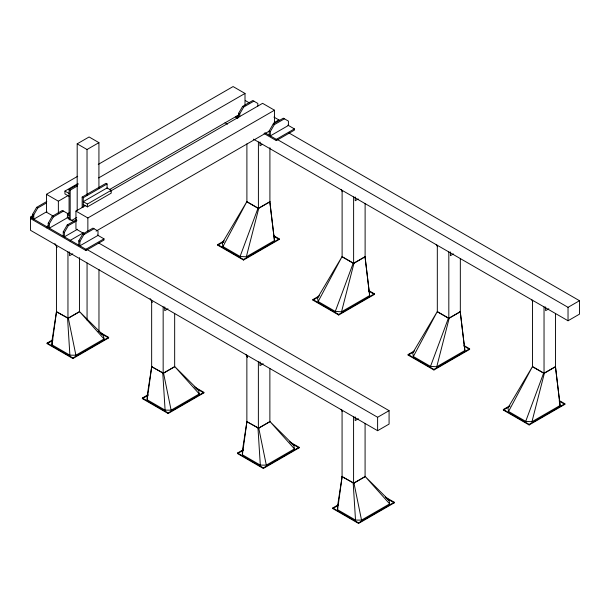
<?xml version="1.0" encoding="UTF-8"?>
<svg xmlns="http://www.w3.org/2000/svg" width="610" height="610" viewBox="0 0 610 610"><rect width="100%" height="100%" fill="white"/><g stroke="black" fill="none" stroke-linecap="round" stroke-linejoin="round"><path stroke-width="0.91" d="M51.964 344.825L56.532 311.405L51.903 341.348L51.964 344.825L69.891 355.173L75.899 355.211L104.028 338.969L103.418 335.363L79.331 311.39L104.028 338.969M147.17 399.794L151.745 366.374L147.109 396.317L147.17 399.794L165.096 410.141L171.113 410.179L199.241 393.938L198.631 390.331L174.544 366.358L199.241 393.938M242.383 454.763L246.951 421.342L242.322 451.286L242.383 454.763L260.31 465.11L266.318 465.148L294.455 448.907L293.837 445.3L269.75 421.327L294.455 448.907M337.589 509.731L342.164 476.311L337.528 506.254L337.589 509.731L355.516 520.078L361.532 520.116L389.66 503.875L389.05 500.269L364.963 476.296L389.66 503.875M246.326 256.818L258.762 208.285L269.818 201.902L269.811 201.452L274.454 240.576L246.326 256.818L240.088 256.459L222.932 246.562L222.322 242.955L246.943 201.468L222.932 246.562M341.531 311.786L353.968 263.253L365.032 256.871L365.024 256.429L369.66 295.545L341.531 311.786L335.294 311.428L318.145 301.531L317.535 297.924L342.157 256.436L318.145 301.531M436.745 366.755L449.181 318.229L460.245 311.84L460.23 311.397L464.873 350.514L436.745 366.755L430.507 366.396L413.351 356.499L412.741 352.893L437.37 311.405L413.351 356.499M531.95 421.724L544.387 373.198L555.451 366.808L555.443 366.366L560.087 405.482L531.95 421.724L525.713 421.365L508.565 411.468L507.955 407.861L532.576 366.374L508.565 411.468M240.088 256.459L257.992 208.246L258.762 208.285M335.294 311.428L353.198 263.215L353.968 263.253M430.507 366.396L448.411 318.184L449.181 318.229M525.713 421.365L543.617 373.152L544.387 373.198M32.681 218.563L32.681 214.209L36.646 207.339L46.802 201.475M46.94 211.601L33.779 219.203L33.779 214.85L37.751 207.979L46.345 203.016M48.228 227.538L48.228 223.191L52.193 216.321L62.35 210.458L67.42 213.386L67.42 217.732L49.334 228.178L49.334 223.824L53.299 216.954L63.455 211.09M63.257 236.215L63.257 231.869L67.222 224.991L76.601 219.585M77.516 229.261L64.363 236.855L64.363 232.501L68.328 225.631L76.921 220.667M78.812 245.197L78.812 240.843L82.777 233.973L92.933 228.109L98.004 231.037L98.004 235.391L79.91 245.83L79.91 241.484L83.883 234.614L94.039 228.75M236.215 116.197L238.67 117.616L238.647 113.254L242.62 106.376L252.769 100.52L257.839 103.441L257.839 106.056M239.753 116.502L239.753 113.887L243.718 107.017L253.874 101.153M269.231 135.26L269.231 130.906L273.196 124.036L283.353 118.172L288.423 121.1L288.423 125.454L270.329 135.893L270.329 131.547L274.302 124.669L284.458 118.805M77.188 210.397L77.188 143.838L89.09 136.96L98.927 142.641L98.927 188.292M77.188 143.838L87.024 149.519L98.927 142.641M53.604 216.329L46.459 212.204L46.459 194.308L77.699 176.275M98.256 164.403L233.089 86.559L245.006 93.437L245.006 105.675M69.075 196.298L64.942 193.911L64.942 191.082L78.072 183.496M69.075 219.722L69.075 189.519L78.103 184.304M69.075 189.519L70.188 190.16L77.569 185.89M32.955 215.452L30.5 216.87L30.5 230.298L377.613 430.698L389.081 424.08L389.081 410.652L98.858 243.093M46.459 194.308L58.369 201.186L68.236 195.49M98.66 177.929L245.006 93.437M97.432 235.063L103.982 238.838L103.982 240.081L85.888 250.527L31.064 218.868L31.064 217.633L33.535 216.207M82.167 207.461L82.167 197.076L105.965 183.335L107.078 183.976L107.078 188.696M82.167 197.076L83.28 197.716L107.078 183.976M67.413 213.858L69.06 212.913M109.343 189.649L238.426 115.122M48.259 225.662L46.619 226.607L46.619 227.85M238.678 115.725L237.038 116.67L237.038 117.913M111.211 190.305L107.078 187.926L83.28 201.666L87.405 204.053L111.211 190.305L111.211 193.134L87.405 206.881L83.28 204.495M84.683 234.026L75.945 228.979L75.945 211.09L85.812 205.395M110.479 191.151L262.582 103.334L274.5 110.212L274.5 123.395M71.828 220.362L76.753 217.518M75.945 211.09L87.863 217.968L274.5 110.212M83.494 232.707L70.341 240.302L70.341 241.545M273.913 122.77L278.846 119.926M96.083 231.114L269.567 130.952M72.773 253.836L69.548 255.697L69.548 251.96M262.422 144.341L259.997 145.744L259.997 142.008M31.064 217.633L85.888 249.284L103.982 238.838M264.854 132.736L276.307 139.347L294.401 128.901L294.401 130.143L276.307 140.59L264.038 133.499M56.448 245.319L56.448 311.634L67.954 318.275L79.453 311.634L79.453 257.633M246.898 143.884L246.898 201.674L258.404 208.315L269.91 201.674L269.91 147.673M56.539 311.847L68.343 318.222L79.407 311.832M98.157 331.291L108.633 337.345L108.633 337.925L72.925 358.535L47.138 343.651L47.138 343.072L52.818 339.785M273.57 235.597L279.212 238.853L279.212 239.44L243.512 260.051L217.724 245.167L217.724 244.579L224.213 240.836M47.138 343.651L52.818 340.372M217.724 245.167L223.405 241.888M222.322 242.955L223.931 242.033M47.138 343.072L72.925 357.956L108.633 337.345M217.724 244.579L243.512 259.471L279.212 238.853M167.986 308.805L164.753 310.665L164.753 306.929M358.23 198.967L355.211 200.713L355.211 196.977M151.654 300.288L151.654 366.602L163.16 373.244L174.666 366.602L174.666 313.548M342.111 190.328L342.111 256.642L353.617 263.284L365.115 256.642L365.115 203.595M151.753 366.816L163.556 373.19L174.62 366.808M194.171 386.725L203.839 392.314L203.839 392.893L168.139 413.504L142.351 398.62L142.351 398.04L148.032 394.754M368.783 290.566L374.426 293.822L374.426 294.409L338.718 315.019L312.938 300.135L312.938 299.548L319.426 295.804M142.351 398.62L148.032 395.341M312.938 300.135L318.611 296.856M142.351 398.04L168.139 412.924L203.839 392.314M312.938 299.548L338.718 314.44L374.426 293.822M263.192 363.773L259.967 365.634L259.967 361.905M453.443 253.935L450.416 255.681L450.416 251.945M246.867 355.256L246.867 421.571L258.373 428.212L269.872 421.571L269.872 368.516M437.317 245.296L437.317 311.611L448.823 318.252L460.329 311.611L460.329 258.564M246.958 421.784L258.762 428.159L269.826 421.777M289.376 441.693L299.052 447.282L299.052 447.862L263.345 468.472L237.557 453.588L237.557 453.009L243.237 449.73M463.996 345.534L469.631 348.79L469.631 349.377L433.931 369.988L408.143 355.104L408.143 354.517L414.632 350.773M237.557 453.588L243.237 450.31M408.143 355.104L413.824 351.825M237.557 453.009L263.345 467.893L299.052 447.282M408.143 354.517L433.931 369.408L469.631 348.79M358.406 418.742L355.173 420.603L355.173 416.874M548.855 308.782L545.63 310.65L545.63 306.914M86.567 249.238L377.613 417.27L389.081 410.652M276.986 139.301L568.032 307.333L579.5 300.715L579.5 314.142L568.032 320.761L253.47 139.156M342.073 410.225L342.073 476.54L353.579 483.181L365.085 476.54L365.085 423.485M532.53 300.265L532.53 366.579L544.036 373.221L555.535 366.579L555.535 313.532M342.172 476.753L353.975 483.128L365.039 476.745M385.398 497.135L394.258 502.251L394.258 502.831L358.558 523.441L332.77 508.557L332.77 507.978L338.451 504.699M559.202 400.503L564.845 403.759L564.845 404.346L529.137 424.957L503.357 410.072L503.357 409.485L509.846 405.741M332.77 508.557L338.451 505.278M503.357 410.072L509.846 406.321M332.77 507.978L358.558 522.861L394.258 502.251M503.357 409.485L529.137 424.377L564.845 403.759M245.304 100.558L249.391 102.915M273.936 117.09L279.67 120.399M287.851 125.126L294.401 128.901M288.454 132.675L579.5 300.715M242.62 106.376L243.718 107.017M273.196 124.036L274.302 124.669M238.647 113.254L239.753 113.887M269.231 130.906L270.329 131.547M235.391 116.968L237.847 118.378M225.044 122.74L227.515 124.165M247.019 201.91L257.992 208.246M342.233 256.879L353.198 263.215M437.439 311.847L448.411 318.184M532.652 366.816L543.617 373.152M273.57 236.184L279.212 239.44M368.783 291.153L374.426 294.409M463.996 346.122L469.631 349.377M559.202 401.09L564.845 404.346M64.942 191.082L69.075 193.469M67.695 214.522L69.075 215.315M67.695 217.351L69.075 218.144M67.153 217.579L74.519 221.834M36.646 207.339L37.751 207.979M52.193 216.321L53.299 216.954M67.222 224.991L68.328 225.631M82.777 233.973L83.883 234.614M32.681 214.209L33.779 214.85M48.228 223.191L49.334 223.824M63.257 231.869L64.363 232.501M78.812 240.843L79.91 241.484M100.574 333.273L108.633 337.925M195.779 388.242L203.839 392.893M290.993 443.211L299.052 447.862M386.199 498.179L394.258 502.831M101.786 334.425L103.418 335.363M197 389.393L198.631 390.331M292.205 444.362L293.837 445.3M387.419 499.331L389.05 500.269M531.432 299.342L532.782 301.675M436.226 244.374L437.568 246.707M341.013 189.405L342.362 191.738M340.982 409.302L342.324 411.636M245.769 354.334L247.569 357.437M150.113 298.587L152.355 302.469M54.9 243.619L57.142 247.5M353.975 483.128L361.532 520.116M258.762 428.159L266.318 465.148M163.556 373.19L171.113 410.179M68.343 318.222L75.899 355.211M555.451 366.808L560.087 405.482M460.245 311.84L464.873 350.514M365.032 256.871L369.66 295.545M269.818 201.902L274.454 240.576M353.205 483.128L355.516 520.078M257.992 428.159L260.31 465.11M162.786 373.19L165.096 410.141M67.573 318.214L69.891 355.173M568.032 307.333L568.032 320.761M544.036 306.906L544.036 373.221M529.137 424.377L529.137 424.957M448.823 251.938L448.823 318.252M433.931 369.408L433.931 369.988M377.613 417.27L377.613 430.698M358.558 522.861L358.558 523.441M353.617 196.969L353.617 263.284M353.579 416.866L353.579 483.181M338.718 314.44L338.718 315.019M276.307 139.347L276.307 140.59M263.345 467.893L263.345 468.472M258.404 142L258.404 208.315M258.373 361.898L258.373 428.212M243.512 259.471L243.512 260.051M168.139 412.924L168.139 413.504M163.16 306.929L163.16 373.244M98.965 269.475L98.965 331.283M87.863 217.968L87.863 231.152M87.405 204.053L87.405 206.881M87.024 149.519L87.024 195.162M87.062 263.032L87.062 320.09M85.888 249.284L85.888 250.527M83.28 197.716L83.28 207.156M72.925 357.956L72.925 358.535M70.188 190.16L70.188 220.362M67.954 251.96L67.954 318.275M58.369 201.186L58.369 213.431"/></g></svg>
